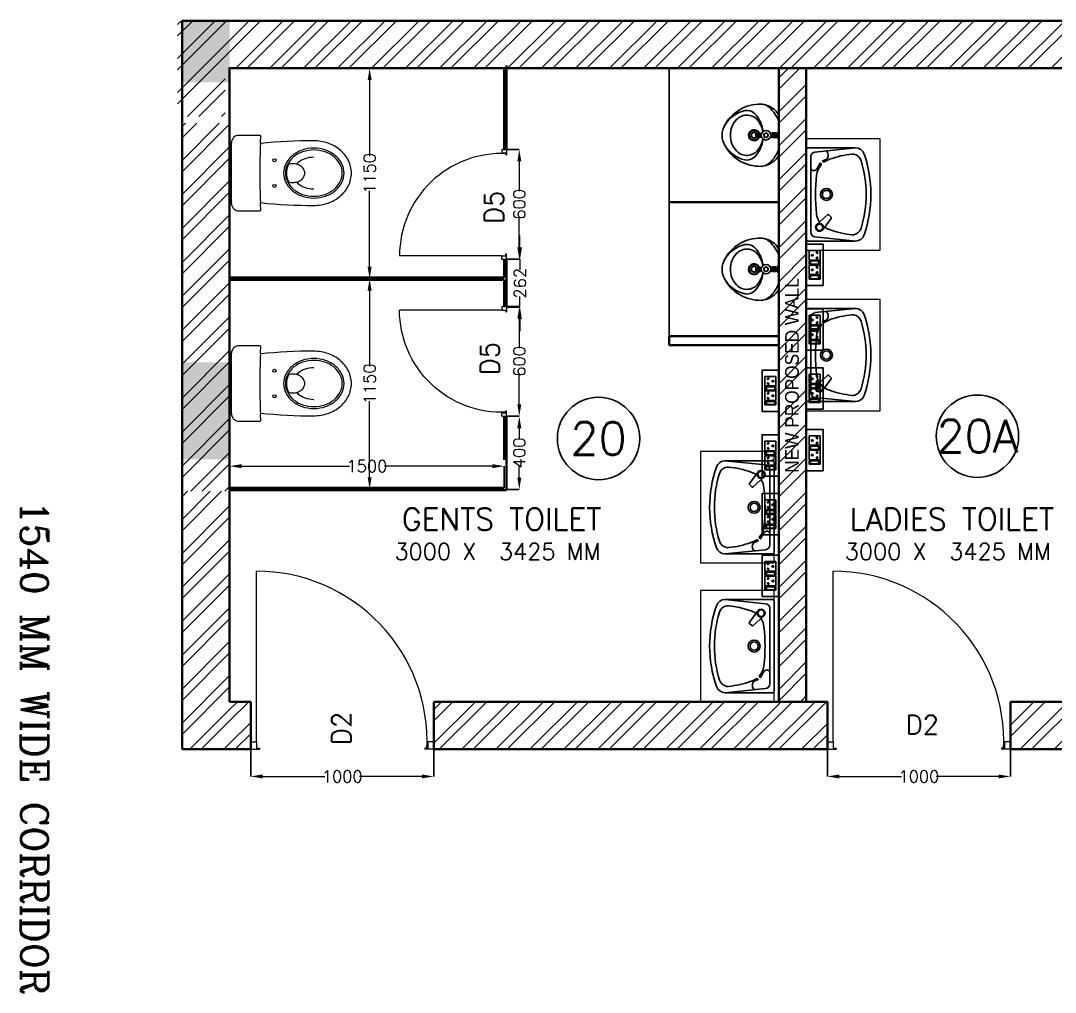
# Model space of a CAD drawing. Extents: x -52083 to 49512, y -145230 to 20224.
# Drawn here: x -31619 to -25967, y 1377 to 6686 of the extents above; entities that cross this region are included whole.
import ezdxf
from ezdxf.enums import TextEntityAlignment as Align

# ---------------------------------------------------------------- set-up
doc = ezdxf.new("R2010")
doc.units = 0
doc.header["$LTSCALE"] = 0.5
doc.header["$MEASUREMENT"] = 0
doc.header["$PDMODE"] = 32
for name, color, linetype, lineweight in [('1', 7, 'Continuous', 9), ('1200x2100 Door', 5, 'Continuous', 5), ('COL', 1, 'Continuous', 35), ('DIM', 3, 'Continuous', 5), ('Hatch-1', 8, 'Continuous', 5), ('Microlab @ 1', 5, 'Continuous', 13), ('New Wall', 5, 'Continuous', 35), ('Sa-Block Text', 7, 'Continuous', 18), ('wall-1', 7, 'Continuous', 35)]:
    doc.layers.add(name, color=color, linetype=linetype, lineweight=lineweight)
for name, color, linetype in [('PDF_Text', 5, 'Continuous'), ('SA-6MRP', 1, 'Continuous'), ('SA-6MUP', 223, 'Continuous'), ('WC-DET1', 8, 'Continuous'), ('WC-DET2', 10, 'Continuous'), ('WC-OUT', 7, 'Continuous'), ('WC-OUTL', 7, 'Continuous')]:
    doc.layers.add(name, color=color, linetype=linetype)
doc.styles.add('ARIAL', font='romans.shx', dxfattribs={"height": 2.5})
doc.styles.add('RomanS', font='romans.shx')
doc.styles.get("Standard").update_dxf_attribs({"font": 'romans.shx'})
doc.dimstyles.new('Sa-dim', dxfattribs={"dimtxt": 65, "dimasz": 65, "dimexe": 0, "dimexo": 0, "dimtad": 0, "dimdec": 0, "dimdsep": 46, "dimtxsty": 'Standard', "dimcen": 0, "dimclrd": 256, "dimclre": 7, "dimclrt": 1, "dimadec": 0, "dimazin": 0, "dimtfac": 1, "dimtdec": 0, "dimtmove": 0, "dimatfit": 3, "dimfxl": 1, "dimlwd": -1, "dimarcsym": 0})
pattern_1 = [(45, (-126029.9, 281.83), (-92.80777, 92.80777), []), (45, (-125968.02, 281.83), (-92.80777, 92.80777), [])]
pattern_2 = [(45, (5394.74, 2e-13), (-92.80777, 92.80777), []), (45, (5456.61, 2e-13), (-92.80777, 92.80777), [])]

# ---------------------------------------------------------------- blocks, each defined once
blk = doc.blocks.new('*D797')
at = {"layer": 'Defpoints', "color": 0, "transparency": 16777216}
for p in [(-27212.5, 2704.6), (-26212.5, 2704.6), (-26212.5, 2556.1)]:
    blk.add_point(p, dxfattribs=at)
at = {"layer": 'DIM', "color": 7, "lineweight": -2, "transparency": 16777216}
for p, q in [((-27212.5, 2704.6), (-27212.5, 2556.1)), ((-26212.5, 2704.6), (-26212.5, 2556.1))]:
    blk.add_line(p, q, dxfattribs=at)
at = {"layer": 'DIM', "transparency": 16777216}
for p, q in [((-27147.5, 2556.1), (-26807, 2556.1)), ((-26277.5, 2556.1), (-26618, 2556.1))]:
    blk.add_line(p, q, dxfattribs=at)
for points in [[(-27147.5, 2566.9), (-27147.5, 2545.3), (-27212.5, 2556.1)], [(-26277.5, 2566.9), (-26277.5, 2545.3), (-26212.5, 2556.1)]]:
    blk.add_solid(points, dxfattribs=at)
at = {"layer": 'DIM', "color": 1, "transparency": 16777216, "insert": (-26712.5, 2556.1), "char_height": 65, "attachment_point": 5}
blk.add_mtext('1000', dxfattribs=at)
blk = doc.blocks.new('A$Cf2d5b89f')
at = {"layer": 'WC-DET1'}
for p, q in [((-254.5, -268.5), (-231.8, -47.4)), ((-206.9, -25), (206.9, -25)), ((254.5, -268.5), (231.8, -47.4)), ((-183.2, -88.2), (-191.5, -109.1)), ((-178.3, -91.7), (-181.7, -88.1)), ((-168.8, -80.1), (-171.8, -76.9)), ((-171.6, -75.4), (-142.2, -59.4)), ((165, -56.8), (111.8, -115.4)), ((194.3, -87.9), (130.5, -135.4)), ((111.7, -122.4), (123.9, -134.9))]:
    blk.add_line(p, q, dxfattribs=at)
for centre, radius in [((180, -72), 17.5), ((0, -110), 22.5)]:
    blk.add_circle(centre, radius, dxfattribs=at)
for centre, radius, start, end in [((-206.9, -50), 25, 90, 174.1371), ((-96.3, -155.9), 100, 95.5686, 131.0008), ((-142.8, -37.3), 12.3, 18.1286, 87.6417), ((-155, -37.9), 25, 301.0294, 0), ((-153.2, -41.1), 23.3, 7.7155, 21.1094), ((0, -1028.8), 978.3, 83.7806, 96.2194), ((96.3, -155.9), 100, 56.8383, 84.4314), ((206.9, -50), 25, 5.8629, 90), ((-215.7, -94.3), 25.6, 209.6765, 262.1744), ((-212.2, -95), 25, 266.931, 325.9016), ((-96.3, -155.9), 100, 144.6532, 162.9621), ((-182.4, -88.8), 1, 43.4655, 145.9016), ((-181.9, -95.1), 5, 324.6532, 43.4655), ((-171, -76.2), 1, 121.0294, 223.4655), ((-165.2, -76.6), 5, 223.4655, 311.0008), ((96.3, -155.9), 100, 17.0379, 34.3564), ((264.4, -295.7), 486.7, 159.6568, 174.6623), ((-211.7, -43.8), 76.2, 264.3519, 268.5983), ((115.3, -118.9), 5, 135.3271, 224.3233), ((127.5, -131.4), 5, 224.3233, 307.4212), ((-264.4, -295.7), 486.7, 5.3377, 20.3432), ((-190.4, -254.3), 30, 172.6512, 189.1116), ((-170.6, -251.1), 50, 189.1116, 252.9473), ((170.6, -251.1), 50, 287.0527, 350.8884), ((190.4, -254.3), 30, 350.8884, 7.3488), ((0, 290.2), 617.6, 252.5422, 287.4578)]:
    blk.add_arc(centre, radius, start, end, dxfattribs=at)
at = {"layer": 'WC-DET2'}
for centre, radius in [((180, -72), 21.4), ((0, -110), 32.5)]:
    blk.add_circle(centre, radius, dxfattribs=at)
at = {"layer": 'WC-OUT'}
for p, q in [((-244.5, 0), (244.5, 0)), ((-254.5, -10), (-254.5, -268.5)), ((254.5, -10), (254.5, -268.5))]:
    blk.add_line(p, q, dxfattribs=at)
for centre, radius, start, end in [((-244.5, -10), 10, 90, 180), ((244.5, -10), 10, 0, 90), ((-204.5, -268.5), 50, 180, 250.8279), ((204.5, -268.5), 50, 289.1721, 0), ((0, 319.7), 672.7, 250.8279, 289.1721)]:
    blk.add_arc(centre, radius, start, end, dxfattribs=at)
blk = doc.blocks.new('A$C40424e03')
blk.add_lwpolyline([(673.8, 1604.1), (1282, 1604.1), (1282, 2007.1), (673.8, 2007.1)], close=True)
at = {"xscale": -1}
blk.add_blockref('A$Cf2d5b89f', (978.3, 2007.1), dxfattribs=at)
blk = doc.blocks.new('SD 1200x2100')
at = {"layer": '1200x2100 Door'}
for p, q in [((289771.1, 46661.9), (289771.1, 46711.8)), ((289771.1, 46711.8), (289829.5, 46711.8)), ((289771.1, 46661.9), (289771.1, 46711.8)), ((289771.1, 46661.9), (289809.4, 46661.9)), ((289809.4, 46661.9), (289809.4, 46705.1)), ((289809.4, 46705.1), (289829.5, 46705.1)), ((289829.5, 46705.1), (289829.5, 46711.8)), ((290971.1, 46711.8), (290912.7, 46711.8)), ((290912.7, 46705.1), (290912.7, 46711.8)), ((290932.8, 46705.1), (290912.7, 46705.1)), ((290932.8, 46661.9), (290932.8, 46705.1)), ((290971.1, 46661.9), (290932.8, 46661.9)), ((290932.8, 46661.9), (290932.8, 45543.9)), ((290971.1, 46661.9), (290971.1, 46711.8))]:
    blk.add_line(p, q, dxfattribs=at)
blk.add_arc((290932.8, 46661.9), 1118, 177.44259, 270, dxfattribs=at)
blk = doc.blocks.new('*D798')
at = {"layer": 'Defpoints', "color": 0, "transparency": 16777216}
for p in [(-30362.5, 2704.6), (-29362.5, 2704.6), (-29362.5, 2556.1)]:
    blk.add_point(p, dxfattribs=at)
at = {"layer": 'DIM', "color": 7, "lineweight": -2, "transparency": 16777216}
for p, q in [((-30362.5, 2704.6), (-30362.5, 2556.1)), ((-29362.5, 2704.6), (-29362.5, 2556.1))]:
    blk.add_line(p, q, dxfattribs=at)
at = {"layer": 'DIM', "transparency": 16777216}
for p, q in [((-30297.5, 2556.1), (-29957, 2556.1)), ((-29427.5, 2556.1), (-29768, 2556.1))]:
    blk.add_line(p, q, dxfattribs=at)
for points in [[(-30297.5, 2566.9), (-30297.5, 2545.3), (-30362.5, 2556.1)], [(-29427.5, 2566.9), (-29427.5, 2545.3), (-29362.5, 2556.1)]]:
    blk.add_solid(points, dxfattribs=at)
at = {"layer": 'DIM', "color": 1, "transparency": 16777216, "insert": (-29862.5, 2556.1), "char_height": 65, "attachment_point": 5}
blk.add_mtext('1000', dxfattribs=at)
blk = doc.blocks.new('A$C054a1436')
at = {"color": 1}
blk.add_circle((225, 225), 225, dxfattribs=at)
blk.add_attdef('T1', text='', height=180).set_placement((225, 225), align=Align.MIDDLE_CENTER)
blk = doc.blocks.new('*D808')
at = {"layer": 'Defpoints', "color": 0, "transparency": 16777216}
for p in [(-28965.6, 5123.9), (-28895.3, 5123.9), (-28965.6, 4523.9)]:
    blk.add_point(p, dxfattribs=at)
at = {"layer": 'DIM', "color": 7, "lineweight": -2, "transparency": 16777216}
for p, q in [((-28965.6, 5123.9), (-28895.3, 5123.9)), ((-28965.6, 4523.9), (-28895.3, 4523.9))]:
    blk.add_line(p, q, dxfattribs=at)
at = {"layer": 'DIM', "transparency": 16777216}
for p, q in [((-28895.3, 5058.9), (-28895.3, 4896.4)), ((-28895.3, 4588.9), (-28895.3, 4751.4))]:
    blk.add_line(p, q, dxfattribs=at)
for points in [[(-28906.1, 5058.9), (-28884.4, 5058.9), (-28895.3, 5123.9)], [(-28906.1, 4588.9), (-28884.4, 4588.9), (-28895.3, 4523.9)]]:
    blk.add_solid(points, dxfattribs=at)
at = {"layer": 'DIM', "color": 1, "transparency": 16777216, "insert": (-28895.3, 4823.9), "char_height": 65, "attachment_point": 5, "rotation": 90}
blk.add_mtext('600', dxfattribs=at)
blk = doc.blocks.new('*D809')
at = {"layer": 'Defpoints', "color": 0, "transparency": 16777216}
for p in [(-28965.6, 5981.9), (-28895.3, 5981.9), (-28965.6, 5381.9)]:
    blk.add_point(p, dxfattribs=at)
at = {"layer": 'DIM', "color": 7, "lineweight": -2, "transparency": 16777216}
for p, q in [((-28965.6, 5981.9), (-28895.3, 5981.9)), ((-28965.6, 5381.9), (-28895.3, 5381.9))]:
    blk.add_line(p, q, dxfattribs=at)
at = {"layer": 'DIM', "transparency": 16777216}
for p, q in [((-28895.3, 5916.9), (-28895.3, 5754.4)), ((-28895.3, 5446.9), (-28895.3, 5609.4))]:
    blk.add_line(p, q, dxfattribs=at)
for points in [[(-28906.1, 5916.9), (-28884.4, 5916.9), (-28895.3, 5981.9)], [(-28906.1, 5446.9), (-28884.4, 5446.9), (-28895.3, 5381.9)]]:
    blk.add_solid(points, dxfattribs=at)
at = {"layer": 'DIM', "color": 1, "transparency": 16777216, "insert": (-28895.3, 5681.9), "char_height": 65, "attachment_point": 5, "rotation": 90}
blk.add_mtext('600', dxfattribs=at)
blk = doc.blocks.new('*D810')
at = {"layer": 'Defpoints', "color": 0, "transparency": 16777216}
for p in [(-30477.5, 5275.9), (-29712.9, 5275.9), (-30477.5, 4126.2)]:
    blk.add_point(p, dxfattribs=at)
at = {"layer": 'DIM', "color": 7, "lineweight": -2, "transparency": 16777216}
for p, q in [((-30477.5, 5275.9), (-29712.9, 5275.9)), ((-30477.5, 4126.2), (-29712.9, 4126.2))]:
    blk.add_line(p, q, dxfattribs=at)
at = {"layer": 'DIM', "transparency": 16777216}
for p, q in [((-29712.9, 5210.9), (-29712.9, 4795.6)), ((-29712.9, 4191.2), (-29712.9, 4606.5))]:
    blk.add_line(p, q, dxfattribs=at)
for points in [[(-29723.7, 5210.9), (-29702, 5210.9), (-29712.9, 5275.9)], [(-29723.7, 4191.2), (-29702, 4191.2), (-29712.9, 4126.2)]]:
    blk.add_solid(points, dxfattribs=at)
at = {"layer": 'DIM', "color": 1, "transparency": 16777216, "insert": (-29712.9, 4701.1), "char_height": 65, "attachment_point": 5, "rotation": 90}
blk.add_mtext('1150', dxfattribs=at)
blk = doc.blocks.new('*D811')
at = {"layer": 'Defpoints', "color": 0, "transparency": 16777216}
for p in [(-28977.5, 4251.5), (-30477.5, 4132.2), (-28977.5, 4132.2)]:
    blk.add_point(p, dxfattribs=at)
at = {"layer": 'DIM', "color": 7, "lineweight": -2, "transparency": 16777216}
for p, q in [((-30477.5, 4132.2), (-30477.5, 4251.5)), ((-28977.5, 4132.2), (-28977.5, 4251.5))]:
    blk.add_line(p, q, dxfattribs=at)
at = {"layer": 'DIM', "transparency": 16777216}
for p, q in [((-30412.5, 4251.5), (-29822, 4251.5)), ((-29042.5, 4251.5), (-29633, 4251.5))]:
    blk.add_line(p, q, dxfattribs=at)
for points in [[(-30412.5, 4262.3), (-30412.5, 4240.7), (-30477.5, 4251.5)], [(-29042.5, 4262.3), (-29042.5, 4240.7), (-28977.5, 4251.5)]]:
    blk.add_solid(points, dxfattribs=at)
at = {"layer": 'DIM', "color": 1, "transparency": 16777216, "insert": (-29727.5, 4251.5), "char_height": 65, "attachment_point": 5}
blk.add_mtext('1500', dxfattribs=at)
blk = doc.blocks.new('*D812')
at = {"layer": 'Defpoints', "color": 0, "transparency": 16777216}
for p in [(-28965.5, 4523.9), (-28895.3, 4523.9), (-28965.5, 4123.9)]:
    blk.add_point(p, dxfattribs=at)
at = {"layer": 'DIM', "color": 7, "lineweight": -2, "transparency": 16777216}
for p, q in [((-28965.5, 4523.9), (-28895.3, 4523.9)), ((-28965.5, 4123.9), (-28895.3, 4123.9))]:
    blk.add_line(p, q, dxfattribs=at)
at = {"layer": 'DIM', "transparency": 16777216}
for p, q in [((-28895.3, 4458.9), (-28895.3, 4397.5)), ((-28895.3, 4188.9), (-28895.3, 4250.3))]:
    blk.add_line(p, q, dxfattribs=at)
for points in [[(-28906.1, 4458.9), (-28884.4, 4458.9), (-28895.3, 4523.9)], [(-28906.1, 4188.9), (-28884.4, 4188.9), (-28895.3, 4123.9)]]:
    blk.add_solid(points, dxfattribs=at)
at = {"layer": 'DIM', "color": 1, "transparency": 16777216, "insert": (-28895.3, 4323.9), "char_height": 65, "attachment_point": 5, "rotation": 90}
blk.add_mtext('400', dxfattribs=at)
blk = doc.blocks.new('*D813')
at = {"layer": 'Defpoints', "color": 0, "transparency": 16777216}
for p in [(-28965.6, 5381.9), (-28891.5, 5381.9), (-28965.5, 5119.9)]:
    blk.add_point(p, dxfattribs=at)
at = {"layer": 'DIM', "transparency": 16777216}
for p, q in [((-28891.5, 5446.9), (-28891.5, 5511.9)), ((-28891.5, 5381.9), (-28891.5, 5323.5)), ((-28891.5, 5119.9), (-28891.5, 5178.2)), ((-28891.5, 5054.9), (-28891.5, 4989.9))]:
    blk.add_line(p, q, dxfattribs=at)
at = {"layer": 'DIM', "color": 7, "lineweight": -2, "transparency": 16777216}
for p, q in [((-28965.6, 5381.9), (-28891.5, 5381.9)), ((-28965.5, 5119.9), (-28891.5, 5119.9))]:
    blk.add_line(p, q, dxfattribs=at)
at = {"layer": 'DIM', "transparency": 16777216}
for points in [[(-28902.3, 5446.9), (-28880.7, 5446.9), (-28891.5, 5381.9)], [(-28902.3, 5054.9), (-28880.7, 5054.9), (-28891.5, 5119.9)]]:
    blk.add_solid(points, dxfattribs=at)
at = {"layer": 'DIM', "color": 1, "transparency": 16777216, "insert": (-28891.5, 5250.9), "char_height": 65, "attachment_point": 5, "rotation": 90}
blk.add_mtext('262', dxfattribs=at)
blk = doc.blocks.new('A$C029a48cf')
blk.add_line((-10, 166), (-10, -166))
for points in [[(-168.1, 161.4, 0.029046), (-460, 176.5, 0.08272), (-537.4, 163.6, 0.090502), (-602.2, 127.3, 0.104235), (-648.7, 68.8, 0.116575), (-665, 0, 0.116575), (-648.7, -68.8, 0.104235), (-602.2, -127.3, 0.090502), (-537.4, -163.6, 0.08272), (-460, -176.5, 0.029046), (-168.1, -161.4, -0.00263), (-170, -201, 0.414214), (-165, -206), (-50, -206, 0.414214), (-10, -166), (-5, -166, 0.414214), (0, -161), (0, 161, 0.414214), (-5, 166), (-10, 166, 0.414214), (-50, 206), (-165, 206, 0.414214), (-170, 201, -0.00263)], [(-625, 0, 0.116575), (-613, -50.9, 0.104235), (-576.7, -96.5, 0.090502), (-524.5, -125.8, 0.08272), (-460, -136.5, 0.08272), (-395.5, -125.8, 0.090502), (-343.3, -96.5, 0.104235), (-307, -50.9, 0.116575), (-295, 0, 0.116575), (-307, 50.9, 0.104235), (-343.3, 96.5, 0.090502), (-395.5, 125.8, 0.08272), (-460, 136.5, 0.08272), (-524.5, 125.8, 0.090502), (-576.7, 96.5, 0.104235), (-613, 50.9, 0.116575)], [(-615, 0, 0.116575), (-604, -46.4, 0.104235), (-570.3, -88.8, 0.090502), (-521.2, -116.3, 0.08272), (-460, -126.5, 0.08272), (-398.8, -116.3, 0.090502), (-349.7, -88.8, 0.104235), (-316, -46.4, 0.116575), (-305, 0, 0.116575), (-316, 46.4, 0.104235), (-349.7, 88.8, 0.090502), (-398.8, 116.3, 0.08272), (-460, 126.5, 0.08272), (-521.2, 116.3, 0.090502), (-570.3, 88.8, 0.104235), (-604, 46.4, 0.116575)]]:
    blk.add_lwpolyline(points, format="xyb", close=True)
for points in [[(-365.7, 48.9, 0.036112), (-375.2, 58, 0.090502), (-411.7, 78.5, 0.08272), (-460, 86.5, 0.08272)], [(-322.3, 47.8, 0.074737), (-345.9, 51.3, 0.080041), (-371.1, 47.3, 0.088843), (-391.4, 36.3, 0.10499), (-405.6, 19, 0.120185), (-410.2, 0, 0.120185)], [(-410.2, 0, 0.120185), (-405.6, -19, 0.10499), (-391.4, -36.3, 0.088843), (-371.1, -47.3, 0.080041), (-345.9, -51.3, 0.074737), (-322.3, -47.8, 0.088843)], [(-322.3, -47.8, 0.008108), (-320.4, -44.2, 0.116575), (-310, 0, 0.116575), (-320.4, 44.2, 0.008108), (-322.3, 47.8, 0.090502)], [(-460, -86.5, 0.08272), (-411.7, -78.5, 0.090502), (-375.2, -58, 0.036112), (-365.7, -48.9, 0.116575)]]:
    blk.add_lwpolyline(points, format="xyb")
for centre in [(-245, 70), (-245, -70)]:
    blk.add_circle(centre, 8.58)
blk.add_arc((-3929.6, 0), 3764.9, 357.5424, 2.4576)
blk = doc.blocks.new('*D814')
at = {"layer": 'Defpoints', "color": 0, "transparency": 16777216}
for p in [(-30477.5, 6425.6), (-30477.5, 5275.9), (-29712.9, 5275.9)]:
    blk.add_point(p, dxfattribs=at)
at = {"layer": 'DIM', "color": 7, "lineweight": -2, "transparency": 16777216}
for p, q in [((-30477.5, 6425.6), (-29712.9, 6425.6)), ((-30477.5, 5275.9), (-29712.9, 5275.9))]:
    blk.add_line(p, q, dxfattribs=at)
at = {"layer": 'DIM', "transparency": 16777216}
for p, q in [((-29712.9, 6360.6), (-29712.9, 5945.2)), ((-29712.9, 5340.9), (-29712.9, 5756.2))]:
    blk.add_line(p, q, dxfattribs=at)
for points in [[(-29723.7, 6360.6), (-29702, 6360.6), (-29712.9, 6425.6)], [(-29723.7, 5340.9), (-29702, 5340.9), (-29712.9, 5275.9)]]:
    blk.add_solid(points, dxfattribs=at)
at = {"layer": 'DIM', "color": 1, "transparency": 16777216, "insert": (-29712.9, 5850.7), "char_height": 65, "attachment_point": 5, "rotation": 90}
blk.add_mtext('1150', dxfattribs=at)
blk = doc.blocks.new('A$C91B1')
at = {"layer": 'WC-DET1', "color": 7}
for p, q in [((0.1609, 0.3029), (0.1494, 0.3119)), ((0.1839, 0.3029), (0.1954, 0.3119)), ((0.1609, 0.2089), (0.1609, 0.2029)), ((0.1624, 0.1879), (0.1624, 0.1854)), ((0.1824, 0.1879), (0.1624, 0.1879)), ((0.1824, 0.1854), (0.1624, 0.1854)), ((0.1629, 0.2177), (0.1629, 0.2109)), ((0.1819, 0.2009), (0.1629, 0.2009)), ((0.1639, 0.2009), (0.1639, 0.1949)), ((0.1819, 0.1949), (0.1639, 0.1949)), ((0.1674, 0.1949), (0.1674, 0.1879)), ((0.1774, 0.1949), (0.1774, 0.1879)), ((0.1819, 0.2177), (0.1819, 0.2109)), ((0.1819, 0.2009), (0.1819, 0.1949)), ((0.1824, 0.1879), (0.1824, 0.1854)), ((0.1839, 0.2089), (0.1839, 0.2029))]:
    blk.add_line(p, q, dxfattribs=at)
at = {"layer": 'WC-DET1'}
for p, q in [((0.1839, 0.3029), (0.1609, 0.3029)), ((0.1819, 0.2109), (0.1629, 0.2109))]:
    blk.add_line(p, q, dxfattribs=at)
for points in [[(0.1672, 0.2934), (0.162, 0.2844), (0.1672, 0.2754), (0.1775, 0.2754), (0.1827, 0.2844), (0.1775, 0.2934)], [(0.1659, 0.2531), (0.1594, 0.2419), (0.1659, 0.2306), (0.1788, 0.2306), (0.1853, 0.2419), (0.1788, 0.2531)]]:
    blk.add_lwpolyline(points, close=True, dxfattribs=at)
for radius in [0.0115, 0.005]:
    blk.add_circle((0.1724, 0.2844), radius, dxfattribs=at)
at = {"layer": 'WC-DET1', "color": 7}
blk.add_circle((0.1724, 0.2419), 0.026, dxfattribs=at)
at = {"layer": 'WC-DET1'}
for centre, radius, start, end in [((0.1555, 0.1412), 0.18, 108.5141, 139.0798), ((0.1892, 0.1412), 0.18, 40.9202, 71.4859), ((0.0724, 0.2132), 0.07, 139.0798, 165.8855), ((0.2723, 0.2132), 0.07, 14.1145, 40.9202), ((0.0942, 0.1383), 0.0577, 133.0701, 192.7487), ((0.1724, 0.0546), 0.1722, 96.7799, 133.0701), ((0.1724, 0.1769), 0.03, 112.5403, 67.4597), ((0.1724, 0.1769), 0.017, 107.1046, 72.8954), ((0.1724, 0.0546), 0.1722, 46.9299, 83.2201), ((0.2505, 0.1383), 0.0577, 347.2513, 46.9299), ((0.2037, 0.1631), 0.17, 192.7487, 238.5449), ((0.141, 0.1631), 0.17, 301.4551, 347.2513)]:
    blk.add_arc(centre, radius, start, end, dxfattribs=at)
at = {"layer": 'WC-DET1', "color": 7}
for centre, radius, start, end in [((0.2287, 0.2867), 0.0697, 166.573, 194.2022), ((0.116, 0.2867), 0.0697, 345.7978, 13.427), ((0.1562, 0.2684), 0.005, 301.3364, 14.2022), ((0.1885, 0.2684), 0.005, 165.7978, 238.6636), ((0.1395, 0.1371), 0.0772, 125.7928, 226.6607), ((0.1724, 0.0916), 0.1333, 97.9698, 125.7928), ((0.1629, 0.2089), 0.002, 90, 180), ((0.1629, 0.2029), 0.002, 180, 270), ((0.1819, 0.2089), 0.002, 0, 90), ((0.1819, 0.2029), 0.002, 270, 0), ((0.1724, 0.0916), 0.1333, 54.2072, 82.0302), ((0.2052, 0.1371), 0.0772, 313.3393, 54.2072), ((0.1724, 0.1719), 0.125, 226.6607, 270), ((0.1724, 0.1719), 0.125, 270, 313.3393)]:
    blk.add_arc(centre, radius, start, end, dxfattribs=at)
at = {"layer": 'WC-DET2'}
for p, q in [((0.1714, 0.2893), (0.1714, 0.2795)), ((0.1734, 0.2893), (0.1734, 0.2795))]:
    blk.add_line(p, q, dxfattribs=at)
for points in [[(0.1666, 0.2093, -0.067174), (0.1686, 0.209, -0.079584), (0.1701, 0.2083, -0.107132), (0.1712, 0.2072, -0.140396), (0.1716, 0.206, -0.140396), (0.1712, 0.2048, -0.107132), (0.1701, 0.2037, -0.079584), (0.1686, 0.203, -0.067174), (0.1666, 0.2027, -0.067174), (0.1646, 0.203, -0.079584), (0.1631, 0.2037, -0.107132), (0.162, 0.2048, -0.140396), (0.1616, 0.206, -0.140396), (0.162, 0.2072, -0.107132), (0.1631, 0.2083, -0.079584), (0.1646, 0.209, -0.067174)], [(0.1778, 0.2093, -0.067174), (0.1798, 0.209, -0.079584), (0.1814, 0.2083, -0.107132), (0.1825, 0.2072, -0.140396), (0.1828, 0.206, -0.140396), (0.1825, 0.2048, -0.107132), (0.1814, 0.2037, -0.079584), (0.1798, 0.203, -0.067174), (0.1778, 0.2027, -0.067174), (0.1759, 0.203, -0.079584), (0.1743, 0.2037, -0.107132), (0.1732, 0.2048, -0.140396), (0.1729, 0.206, -0.140396), (0.1732, 0.2072, -0.107132), (0.1743, 0.2083, -0.079584), (0.1759, 0.209, -0.067174)]]:
    blk.add_lwpolyline(points, format="xyb", close=True, dxfattribs=at)
for centre, radius in [((0.1724, 0.2844), 0.009), ((0.1724, 0.2419), 0.0112)]:
    blk.add_circle(centre, radius, dxfattribs=at)
for radius, start, end in [(0.027, 113.9174, 66.0826), (0.015, 109.4712, 270), (0.015, 270, 70.5288)]:
    blk.add_arc((0.1724, 0.1769), radius, start, end, dxfattribs=at)
at = {"layer": 'WC-OUTL'}
for p, q in [((0.0624, 0.3119), (0.1589, 0.3119)), ((0.1589, 0.3119), (0.1858, 0.3119)), ((0.2824, 0.3119), (0.1858, 0.3119))]:
    blk.add_line(p, q, dxfattribs=at)
for centre, radius, start, end in [((0.1224, 0.208), 0.12, 120.0309, 169.2769), ((0.2223, 0.208), 0.12, 10.7231, 59.9691), ((0.0724, 0.2132), 0.07, 165.8855, 178.7062), ((0.2723, 0.2132), 0.07, 1.2938, 14.1145), ((0.2224, 0.2099), 0.22, 178.7062, 242.9643), ((0.1224, 0.2099), 0.22, 297.0357, 1.2938), ((0.1724, 0.1119), 0.11, 238.5449, 270), ((0.1724, 0.1119), 0.11, 270, 301.4551)]:
    blk.add_arc(centre, radius, start, end, dxfattribs=at)
blk = doc.blocks.new('*U131')
at = {"ltscale": 300}
for p, q in [((-78.1, 29.8), (-78.1, -29.8)), ((-78.1, 29.8), (-78.1, -29.8)), ((-57.3, 29.8), (-78.1, 29.8)), ((-78.1, 29.8), (-57.3, 29.8)), ((-76.3, 23.3), (-76.3, -23.3)), ((-59.1, 23.3), (-76.3, 23.3)), ((-59.1, -23.3), (-59.1, 23.3)), ((-57.3, -29.8), (-57.3, 29.8)), ((-53.9, 29.8), (-1.7, 29.8)), ((-53.9, -29.8), (-53.9, 29.8)), ((-1.7, 29.8), (-1.7, -29.8)), ((1.7, 29.8), (1.7, -29.8)), ((1.7, 29.8), (1.7, -29.8)), ((22.5, 29.8), (1.7, 29.8)), ((1.7, 29.8), (22.5, 29.8)), ((3.5, 23.3), (3.5, -23.3)), ((20.7, 23.3), (3.5, 23.3)), ((20.7, -23.3), (20.7, 23.3)), ((22.5, -29.8), (22.5, 29.8)), ((25.9, -29.8), (25.9, 29.8)), ((25.9, 29.8), (78.1, 29.8)), ((78.1, 29.8), (78.1, -29.8)), ((-78.1, -29.8), (-57.3, -29.8)), ((-76.3, -21.2), (-59.1, -21.2)), ((-76.3, -23.3), (-59.1, -23.3)), ((-1.7, -29.8), (-53.9, -29.8)), ((1.7, -29.8), (22.5, -29.8)), ((3.5, -21.2), (20.7, -21.2)), ((3.5, -23.3), (20.7, -23.3)), ((78.1, -29.8), (25.9, -29.8))]:
    blk.add_line(p, q, dxfattribs=at)
blk.add_lwpolyline([(-113, -46), (113, -46), (113, 46), (-113, 46)], close=True, dxfattribs=at)
for centre, radius, start, end in [((-27.8, 14.7), 4.06, 307.1584, 232.8416), ((-27.8, 10.6), 2.59, 161.4031, 18.5969), ((52, 14.7), 4.06, 307.1584, 232.8416), ((52, 10.6), 2.59, 161.4031, 18.5969), ((-42.7, -11.6), 3.5, 5.2689, 272.51), ((-39.9, -14), 2.82, 202.6838, 75.0951), ((-15.7, -14), 2.82, 104.9049, 337.3162), ((-12.9, -11.6), 3.5, 267.49, 174.7311), ((37.1, -11.6), 3.5, 5.2689, 272.51), ((39.9, -14), 2.82, 202.6838, 75.0951), ((64.1, -14), 2.82, 104.9049, 337.3162), ((66.9, -11.6), 3.5, 267.49, 174.7311)]:
    blk.add_arc(centre, radius, start, end, dxfattribs=at)
at = {"layer": 'Sa-Block Text', "flags": 1}
for tag, p in [('PROJECTNAME', (102.4, 776)), ('FLOOR', (102.4, 686.5)), ('LABNAME', (102.4, 577)), ('ITEMNO:', (102.4, 479.7))]:
    blk.add_attdef(tag, text='', height=65, dxfattribs=at).set_placement(p, align=Align.MIDDLE_CENTER)
at = {"layer": 'Sa-Block Text'}
blk.add_attdef('CATALOGUE', text='', height=65, dxfattribs=at).set_placement((102.4, 360.5), align=Align.MIDDLE_CENTER)
blk = doc.blocks.new('*U130')
for p, q in [((-78.1, 29.8), (-78.1, -29.8)), ((-78.1, 29.8), (-78.1, -29.8)), ((-57.3, 29.8), (-78.1, 29.8)), ((-78.1, 29.8), (-57.3, 29.8)), ((-76.3, 23.3), (-76.3, -23.3)), ((-59.1, 23.3), (-76.3, 23.3)), ((-59.1, -23.3), (-59.1, 23.3)), ((-57.3, -29.8), (-57.3, 29.8)), ((-53.9, 29.8), (-1.7, 29.8)), ((-53.9, -29.8), (-53.9, 29.8)), ((-1.7, 29.8), (-1.7, -29.8)), ((1.7, 29.8), (1.7, -29.8)), ((1.7, 29.8), (1.7, -29.8)), ((22.5, 29.8), (1.7, 29.8)), ((1.7, 29.8), (22.5, 29.8)), ((3.5, 23.3), (3.5, -23.3)), ((20.7, 23.3), (3.5, 23.3)), ((20.7, -23.3), (20.7, 23.3)), ((22.5, -29.8), (22.5, 29.8)), ((25.9, -29.8), (25.9, 29.8)), ((25.9, 29.8), (78.1, 29.8)), ((78.1, 29.8), (78.1, -29.8)), ((-78.1, -29.8), (-57.3, -29.8)), ((-76.3, -21.2), (-59.1, -21.2)), ((-76.3, -23.3), (-59.1, -23.3)), ((-1.7, -29.8), (-53.9, -29.8)), ((1.7, -29.8), (22.5, -29.8)), ((3.5, -21.2), (20.7, -21.2)), ((3.5, -23.3), (20.7, -23.3)), ((78.1, -29.8), (25.9, -29.8))]:
    blk.add_line(p, q)
blk.add_lwpolyline([(-113, -46), (113, -46), (113, 46), (-113, 46)], close=True)
for centre, radius, start, end in [((-27.8, 14.7), 4.06, 307.1584, 232.8416), ((-27.8, 10.6), 2.59, 161.4031, 18.5969), ((52, 14.7), 4.06, 307.1584, 232.8416), ((52, 10.6), 2.59, 161.4031, 18.5969), ((-42.7, -11.6), 3.5, 5.2689, 272.51), ((-39.9, -14), 2.82, 202.6838, 75.0951), ((-15.7, -14), 2.82, 104.9049, 337.3162), ((-12.9, -11.6), 3.5, 267.49, 174.7311), ((37.1, -11.6), 3.5, 5.2689, 272.51), ((39.9, -14), 2.82, 202.6838, 75.0951), ((64.1, -14), 2.82, 104.9049, 337.3162), ((66.9, -11.6), 3.5, 267.49, 174.7311)]:
    blk.add_arc(centre, radius, start, end)
at = {"layer": 'Sa-Block Text', "flags": 1}
for tag, p in [('PROJECTNAME', (14.8, 619.1)), ('FLOOR', (14.8, 529.6)), ('LABNAME', (14.8, 420.1)), ('ITEMNO:', (14.8, 322.8))]:
    blk.add_attdef(tag, text='', height=65, dxfattribs=at).set_placement(p, align=Align.MIDDLE_CENTER)
at = {"layer": 'Sa-Block Text'}
blk.add_attdef('CATALOGUE', text='', height=65, dxfattribs=at).set_placement((14.8, 173.9), align=Align.MIDDLE_CENTER)

msp = doc.modelspace()

# ---------------------------------------------------------------- hatches: boundary and pattern name
at = {"layer": 'COL'}
h = msp.add_hatch(color=256, dxfattribs=at)
h.dxf.hatch_style = 1
h.paths.add_polyline_path([(-30477.5, 6683.6), (-30737.5, 6683.6), (-30737.5, 6348.6), (-30477.5, 6348.6)])
h = msp.add_hatch(color=256, dxfattribs=at)
h.dxf.hatch_style = 1
h.paths.add_polyline_path([(-30477.5, 4818.6), (-30737.5, 4818.6), (-30737.5, 4483.6), (-30477.5, 4483.6)])
h = msp.add_hatch(color=256, dxfattribs=at)
h.dxf.hatch_style = 1
h.paths.add_polyline_path([(-30477.5, 4623.7), (-30737.5, 4623.7), (-30737.5, 4288.7), (-30477.5, 4288.7)])
at = {"layer": 'Hatch-1'}
h = msp.add_hatch(dxfattribs=at)
h.set_pattern_fill('ANSI32,_O', color=256, scale=350)
h.set_pattern_definition([(45, (-126054.9, 281.83), (-92.80777, 92.80777), []), (45, (-125993.02, 281.83), (-92.80777, 92.80777), [])])
h.paths.add_polyline_path([(-24342.5, 6685.6), (-30762.5, 6685.6), (-30762.5, 6162.6), (-30502.5, 6162.6), (-30502.5, 6425.6), (-24342.5, 6425.6)])
h = msp.add_hatch(dxfattribs=at)
h.set_pattern_fill('ANSI32,_O', color=256, scale=350)
h.set_pattern_definition([(45, (-126004.9, 281.83), (-92.80777, 92.80777), []), (45, (-125943.02, 281.83), (-92.80777, 92.80777), [])])
h.paths.add_polyline_path([(-27477.5, 6425.6), (-27327.5, 6425.6), (-27327.5, 2964.6), (-27477.5, 2964.6)])
h = msp.add_hatch(dxfattribs=at)
h.set_pattern_fill('ANSI32,_O', color=256, scale=350)
h.set_pattern_definition(pattern_1)
h.paths.add_polyline_path([(-30737.5, 4114.6), (-30477.5, 4114.6), (-30477.5, 6125.6), (-30737.5, 6125.6)])
h = msp.add_hatch(dxfattribs=at)
h.set_pattern_fill('ANSI32,_O', color=256, scale=350)
h.set_pattern_definition(pattern_2)
h.paths.add_polyline_path([(-30477.5, 4114.6), (-30737.5, 4114.6), (-30737.5, 2704.6), (-30477.5, 2704.6)])
h = msp.add_hatch(dxfattribs=at)
h.set_pattern_fill('ANSI32,_O', color=256, scale=350)
h.set_pattern_definition(pattern_2)
h.paths.add_polyline_path([(-30477.5, 2964.6), (-30362.5, 2964.6), (-30362.5, 2704.6), (-30477.5, 2704.6)])
h = msp.add_hatch(dxfattribs=at)
h.set_pattern_fill('ANSI32,_O', color=256, scale=350)
h.set_pattern_definition(pattern_2)
h.paths.add_polyline_path([(-29362.5, 2964.6), (-27212.5, 2964.6), (-27212.5, 2704.6), (-29362.5, 2704.6)])
h = msp.add_hatch(dxfattribs=at)
h.set_pattern_fill('ANSI32,_O', color=256, scale=350)
h.set_pattern_definition(pattern_1)
h.paths.add_polyline_path([(-26212.5, 2964.6), (-24317.5, 2964.6), (-24317.5, 2704.6), (-26212.5, 2704.6)])

# ---------------------------------------------------------------- linework, layer by layer
for q in [(-28077.5, 6425.6, 2637.8), (-28077.5, 4961.6, 2637.8)]:
    msp.add_line((-28077.5, 5693.6, 2637.8), q)
at = {"elevation": 2637.8}
msp.add_lwpolyline([(-29362.5, 2964.6), (-27212.5, 2964.6), (-27212.5, 2704.6), (-29362.5, 2704.6)], close=True, dxfattribs=at)
msp.add_lwpolyline([(-26212.5, 2704.6), (-24317.5, 2704.6), (-24317.5, 2964.6), (-26212.5, 2964.6)], dxfattribs=at)
at = {"layer": 'New Wall'}
for p, q in [((-28977.5, 5981.9, 2637.8), (-28977.5, 6429.6, 2637.8)), ((-28965.5, 5981.9, 2637.8), (-28965.5, 6441.6, 2637.8)), ((-27327.5, 4913.6, 2637.8), (-27327.5, 6425.6, 2637.8)), ((-27327.5, 2964.6, 2637.8), (-27327.5, 6388.6, 2637.8)), ((-28977.5, 5281.9, 2637.8), (-28977.5, 5381.9, 2637.8)), ((-28965.5, 5119.9, 2637.8), (-28965.5, 5381.9, 2637.8)), ((-30477.5, 5281.9, 2637.8), (-28977.5, 5281.9, 2637.8)), ((-30477.5, 5269.9, 2637.8), (-28977.5, 5269.9, 2637.8)), ((-28977.5, 5119.9, 2637.8), (-28977.5, 5269.9, 2637.8)), ((-28977.5, 4285.9, 2637.8), (-28977.5, 4523.9, 2637.8)), ((-28965.5, 4120.2, 2637.8), (-28965.6, 4523.9, 2637.8)), ((-28977.5, 4132.2, 2637.8), (-30477.5, 4132.2, 2637.8)), ((-28965.5, 4120.2, 2637.8), (-30477.5, 4120.2, 2637.8))]:
    msp.add_line(p, q, dxfattribs=at)
at = {"layer": 'New Wall', "elevation": 2637.8}
msp.add_lwpolyline([(-27477.5, 6425.6), (-27327.5, 6425.6), (-27327.5, 2964.6), (-27477.5, 2964.6)], close=True, dxfattribs=at)
for points in [[(-28077.5, 5693.6), (-27477.5, 5693.6)], [(-28077.5, 4961.6), (-27477.5, 4961.6)]]:
    msp.add_lwpolyline(points, dxfattribs=at)
at = {"layer": 'SA-6MUP', "color": 7}
msp.add_line((-27477.5, 2964.6, 2637.8), (-27477.5, 6388.6, 2637.8), dxfattribs=at)
at = {"layer": 'wall-1', "color": 7}
for p, q in [((-30737.5, 6425.6, 2637.8), (-30737.5, 6685.6, 2637.8)), ((-24057.5, 6685.6, 2637.8), (-30737.5, 6685.6, 2637.8)), ((-30737.5, 4114.6, 2637.8), (-30737.5, 6685.6, 2637.8)), ((-24057.5, 6685.6, 2637.8), (-30737.5, 6685.6, 2637.8)), ((-30477.5, 4118.6, 2637.8), (-30477.5, 6429.6, 2637.8)), ((-30477.5, 6425.6, 2637.8), (-24346.5, 6425.6, 2637.8)), ((-30477.5, 6425.6, 2637.8), (-24317.5, 6425.6, 2637.8)), ((-27477.5, 4961.6, 2637.8), (-28077.5, 4961.6, 2637.8)), ((-28077.5, 4961.6, 2637.8), (-28077.5, 4913, 2637.8)), ((-27477.5, 4913, 2637.8), (-28077.5, 4913, 2637.8)), ((-30737.5, 2964.6, 2637.8), (-30737.5, 4114.6, 2637.8)), ((-30477.5, 2964.6, 2637.8), (-30477.5, 4114.6, 2637.8)), ((-30737.5, 2964.6, 2637.8), (-30737.5, 2704.6, 2637.8)), ((-30737.5, 2964.6, 2637.8), (-30737.5, 2704.6, 2637.8)), ((-30362.5, 2964.6, 2637.8), (-30477.5, 2964.6, 2637.8)), ((-30362.5, 2704.6, 2637.8), (-30362.5, 2964.6, 2637.8)), ((-27212.5, 2964.6, 2637.8), (-29362.5, 2964.6, 2637.8)), ((-29362.5, 2704.6, 2637.8), (-29362.5, 2964.6, 2637.8)), ((-27212.5, 2964.6, 2637.8), (-27212.5, 2704.6, 2637.8)), ((-30737.5, 2704.6, 2637.8), (-30362.5, 2704.6, 2637.8)), ((-29362.5, 2704.6, 2637.8), (-27212.5, 2704.6, 2637.8))]:
    msp.add_line(p, q, dxfattribs=at)
at = {"layer": 'wall-1', "color": 7, "elevation": 2637.8}
msp.add_lwpolyline([(-26212.5, 2964.6), (-24317.5, 2964.6), (-24317.5, 2704.6), (-26212.5, 2704.6)], close=True, dxfattribs=at)

# ---------------------------------------------------------------- block references
ref = msp.add_blockref('A$C054a1436', (-26618.1, 4190.3, 2637.8))
ref.add_attrib('T1', '20A', dxfattribs={"color": 1, "height": 180}).set_placement((-26393.1, 4415.3, 2637.8), align=Align.MIDDLE_CENTER)
ref = msp.add_blockref('A$C054a1436', (-28687.5, 4177.6, 2637.8))
ref.add_attrib('T1', '20', dxfattribs={"color": 1, "height": 180}).set_placement((-28462.5, 4402.6, 2637.8), align=Align.MIDDLE_CENTER)
at = {"layer": '1', "rotation": 180}
for p in [(-30477.5, 5852.7, 2637.8), (-30477.5, 4703.1, 2637.8)]:
    msp.add_blockref('A$C029a48cf', p, dxfattribs=at)
at = {"layer": '1', "color": 140}
for p, rotation in [((-25320.4, 4757.8, 2637.8), 90), ((-25320.4, 3880.1, 2637.8), 90), ((-29509.6, 5004.8, 2637.8), 270), ((-29509.6, 4246.6, 2637.8), 270)]:
    msp.add_blockref('A$C40424e03', p, dxfattribs=dict(at, rotation=rotation))
at = {"layer": '1200x2100 Door', "color": 0}
for p, xscale, yscale, zscale, rotation in [((-52321.5, 150867.4, 2637.8), 0.5, 0.5, 0.5, 270), ((-52321.5, -140361.7, 2637.8), -0.5, 0.5, 0.5, 270), ((212113.4, 41631, 2637.8), 0.8333333333357587, 0.8333333333357587, 0.8333333333357587, 180), ((215263.4, 41631, 2637.8), 0.8333333333284827, 0.8333333333284827, 0.8333333333284827, 180)]:
    msp.add_blockref('SD 1200x2100', p, dxfattribs=dict(at, xscale=xscale, yscale=yscale, zscale=zscale, rotation=rotation))
at = {"layer": 'SA-6MRP', "color": 7, "rotation": 90}
for p in [(-27281.5, 5351.8, 2637.8), (-27281.5, 4997.9, 2637.8), (-27281.5, 4676.6, 2637.8)]:
    msp.add_blockref('*U131', p, dxfattribs=at)
at = {"layer": 'SA-6MRP', "color": 7, "xscale": -1, "rotation": 270}
for p in [(-27523.5, 4663.9, 2637.8), (-27523.5, 4310, 2637.8), (-27523.5, 3988.7, 2637.8)]:
    msp.add_blockref('*U131', p, dxfattribs=at)
at = {"layer": 'SA-6MUP', "color": 7, "rotation": 90}
msp.add_blockref('*U130', (-27281.5, 4339.7, 2637.8), dxfattribs=at)
at = {"layer": 'SA-6MUP', "color": 7, "xscale": -1, "rotation": 270}
msp.add_blockref('*U130', (-27523.5, 3651.8, 2637.8), dxfattribs=at)
at = {"layer": 'WC-OUTL', "xscale": 1000, "yscale": 1000, "zscale": 1000, "rotation": 270}
for p in [(-27789.4, 6231.9, 2637.8), (-27789.4, 5499.9, 2637.8)]:
    msp.add_blockref('A$C91B1', p, dxfattribs=at)

# ---------------------------------------------------------------- texts
at = {"layer": '1200x2100 Door', "color": 0, "style": 'RomanS'}
for s, p in [('D5', (-28982.3, 5575.8, 2637.8)), ('D5', (-29004.8, 4748.8, 2637.8)), ('D2', (-29815.2, 2728.4, 2637.8))]:
    msp.add_text(s, height=103.23, rotation=90, dxfattribs=at).set_placement(p)
msp.add_text('D2', height=103.23, dxfattribs=at).set_placement((-26784.4, 2787.4, 2637.8))
at = {"layer": 'Microlab @ 1', "color": 7, "width": 1310.909, "attachment_point": 5, "style": 'ARIAL'}
for s, insert, char_height in [('GENTS TOILET', (-28991.7, 3962.2, 2637.8), 120), ('LADIES TOILET', (-26532.1, 3962.2, 2637.8), 120), ('3000 X  3425 MM', (-29013.7, 3784.9, 2637.8), 90), ('3000 X  3425 MM', (-26554.1, 3784.9, 2637.8), 90)]:
    msp.add_mtext(s, dxfattribs=dict(at, insert=insert, char_height=char_height))
at = {"layer": 'PDF_Text', "attachment_point": 5, "style": 'RomanS'}
for s, insert, char_height, width, rotation in [('{\\fArial|b0|i0|c0|p34;\\W0.9;NEW PROPOSED WALL}', (-27405.4, 4747.1, 2637.8), 75, 1061.043, 90), ('{\\Fromanc|c0;1540 MM WIDE CORRIDOR}', (-31543.9, 2713.7, 2637.8), 150, 3292.038, 270)]:
    msp.add_mtext(s, dxfattribs=dict(at, insert=insert, char_height=char_height, width=width, rotation=rotation))

# ---------------------------------------------------------------- dimensions: what is measured, and where the dimension line sits
at = {"layer": 'DIM', "color": 7}
for base, p1, p2, angle, picture, middle in [((-29712.9, 5275.9, 2637.8), (-30477.5, 6425.6, 2637.8), (-30477.5, 5275.9, 2637.8), 270, '*D814', (-29712.9, 5850.7, 2637.8)), ((-28895.3, 5981.9, 2637.8), (-28965.6, 5381.9, 2637.8), (-28965.6, 5981.9, 2637.8), 90, '*D809', (-28895.3, 5681.9, 2637.8)), ((-28891.5, 5381.9, 2637.8), (-28965.5, 5119.9, 2637.8), (-28965.6, 5381.9, 2637.8), 90, '*D813', (-28891.5, 5250.9, 2637.8)), ((-29712.9, 5275.9, 2637.8), (-30477.5, 4126.2, 2637.8), (-30477.5, 5275.9, 2637.8), 90, '*D810', (-29712.9, 4701.1, 2637.8)), ((-28895.3, 5123.9, 2637.8), (-28965.6, 4523.9, 2637.8), (-28965.6, 5123.9, 2637.8), 90, '*D808', (-28895.3, 4823.9, 2637.8)), ((-28895.3, 4523.9, 2637.8), (-28965.5, 4123.9, 2637.8), (-28965.5, 4523.9, 2637.8), 90, '*D812', (-28895.3, 4323.9, 2637.8))]:
    dim = msp.add_linear_dim(base=base, p1=p1, p2=p2, angle=angle, dimstyle='Sa-dim', dxfattribs=at)
    dim.commit()
    dim.dimension.update_dxf_attribs({"geometry": picture, "text_midpoint": middle})
dim = msp.add_linear_dim(base=(-28977.5, 4251.5, 2637.8), p1=(-30477.5, 4132.2, 2637.8), p2=(-28977.5, 4132.2, 2637.8), dimstyle='Sa-dim', dxfattribs=at)
dim.commit()
dim.dimension.update_dxf_attribs({"geometry": '*D811', "text_midpoint": (-29727.5, 4251.5, 2637.8), "dimtype": 160})
for base, p1, p2, picture, middle in [((-29362.5, 2556.1, 2637.8), (-30362.5, 2704.6, 2637.8), (-29362.5, 2704.6, 2637.8), '*D798', (-29862.5, 2556.1, 2637.8)), ((-26212.5, 2556.1, 2637.8), (-27212.5, 2704.6, 2637.8), (-26212.5, 2704.6, 2637.8), '*D797', (-26712.5, 2556.1, 2637.8))]:
    dim = msp.add_linear_dim(base=base, p1=p1, p2=p2, dimstyle='Sa-dim', dxfattribs=at)
    dim.commit()
    dim.dimension.update_dxf_attribs({"geometry": picture, "text_midpoint": middle})

doc.saveas('drawing.dxf')
